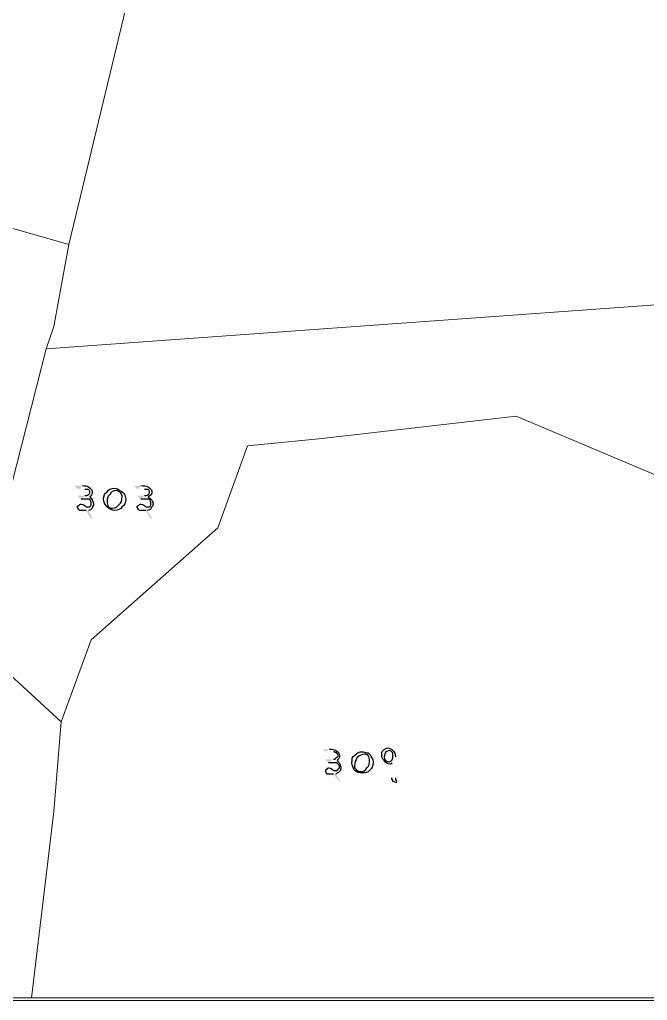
# Model space of a CAD drawing. Header units: inches. Extents: x -9985691 to 3643, y -3270716 to 4788.
# Drawn here: x -4982372 to -4981951, y -3261197 to -3260540 of the extents above; entities that cross this region are included whole.
import ezdxf

# ---------------------------------------------------------------- set-up
doc = ezdxf.new("R2010")
doc.units = ezdxf.units.IN
doc.header["$LTSCALE"] = 2
doc.header["$MEASUREMENT"] = 0
doc.layers.add('PDF_Geometry', color=7, linetype='CONTINUOUS')
doc.layers.add('PDF_Solid Fills', color=7, linetype='CONTINUOUS')

msp = doc.modelspace()

# ---------------------------------------------------------------- hatches: boundary and pattern name
at = {"layer": 'PDF_Solid Fills', "transparency": 33554559}
h = msp.add_hatch(color=256, dxfattribs=at)
h.paths.add_polyline_path([(-4982332.76, -3260854.65), (-4982336.1, -3260852.15), (-4982330.26, -3260852.15)], flags=0)
h.paths.add_polyline_path([(-4982326.1, -3260868.81), (-4982323.6, -3260873.81), (-4982324.43, -3260874.65), (-4982327.76, -3260868.81)], flags=0)
h.paths.add_polyline_path([(-4982331.1, -3260861.31), (-4982333.6, -3260858.81), (-4982328.6, -3260858.81)], flags=0)
h.paths.add_polyline_path([(-4982292.76, -3260854.65), (-4982296.1, -3260852.15), (-4982291.1, -3260852.15)], flags=0)
h.paths.add_polyline_path([(-4982286.93, -3260868.81), (-4982283.6, -3260873.81), (-4982284.43, -3260874.65), (-4982287.76, -3260868.81)], flags=0)
h.paths.add_polyline_path([(-4982291.1, -3260861.31), (-4982293.6, -3260858.81), (-4982288.6, -3260858.81)], flags=0)
h = msp.add_hatch(color=256, dxfattribs=at)
h.paths.add_polyline_path([(-4982332.76, -3260854.65), (-4982336.1, -3260852.15), (-4982330.26, -3260852.15)], flags=0)
h.paths.add_polyline_path([(-4982326.1, -3260868.81), (-4982323.6, -3260873.81), (-4982324.43, -3260874.65), (-4982327.76, -3260868.81)], flags=0)
h.paths.add_polyline_path([(-4982331.1, -3260861.31), (-4982333.6, -3260858.81), (-4982328.6, -3260858.81)], flags=0)
h.paths.add_polyline_path([(-4982292.76, -3260854.65), (-4982296.1, -3260852.15), (-4982291.1, -3260852.15)], flags=0)
h.paths.add_polyline_path([(-4982286.93, -3260868.81), (-4982283.6, -3260873.81), (-4982284.43, -3260874.65), (-4982287.76, -3260868.81)], flags=0)
h.paths.add_polyline_path([(-4982291.1, -3260861.31), (-4982293.6, -3260858.81), (-4982288.6, -3260858.81)], flags=0)
h = msp.add_hatch(color=256, dxfattribs=at)
h.paths.add_polyline_path([(-4982166.93, -3261030.48), (-4982169.43, -3261028.81), (-4982164.43, -3261028.81)], flags=0)
h.paths.add_polyline_path([(-4982160.26, -3261045.48), (-4982156.93, -3261050.48), (-4982157.76, -3261050.48), (-4982161.93, -3261045.48)], flags=0)
h.paths.add_polyline_path([(-4982165.26, -3261037.98), (-4982167.76, -3261035.48), (-4982161.93, -3261035.48)], flags=0)
h.paths.add_polyline_path([(-4982120.26, -3261033.81), (-4982120.26, -3261047.98)], flags=0)
h.paths.add_polyline_path([(-4982119.43, -3261050.48), (-4982119.43, -3261051.31)], flags=0)
h = msp.add_hatch(color=256, dxfattribs=at)
h.paths.add_polyline_path([(-4982166.93, -3261030.48), (-4982169.43, -3261028.81), (-4982164.43, -3261028.81)], flags=0)
h.paths.add_polyline_path([(-4982160.26, -3261045.48), (-4982156.93, -3261050.48), (-4982157.76, -3261050.48), (-4982161.93, -3261045.48)], flags=0)
h.paths.add_polyline_path([(-4982165.26, -3261037.98), (-4982167.76, -3261035.48), (-4982161.93, -3261035.48)], flags=0)
h.paths.add_polyline_path([(-4982120.26, -3261033.81), (-4982120.26, -3261047.98)], flags=0)
h.paths.add_polyline_path([(-4982119.43, -3261050.48), (-4982119.43, -3261051.31)], flags=0)

# ---------------------------------------------------------------- linework, layer by layer
at = {"layer": 'PDF_Geometry', "lineweight": 13}
msp.add_lwpolyline([(-4983670.26, -3257525.48), (-4979932.76, -3257525.48), (-4979932.76, -3261197.15), (-4983670.26, -3261197.15)], close=True, dxfattribs=at)
at = {"layer": 'PDF_Geometry', "lineweight": 9}
msp.add_lwpolyline([(-4981164.43, -3260930.48), (-4981369.43, -3260920.48), (-4981374.43, -3260740.48), (-4981374.43, -3260685.48), (-4981379.43, -3260675.48), (-4981939.43, -3260730.48), (-4982354.43, -3260760.48), (-4982349.43, -3260745.48), (-4982339.43, -3260690.48), (-4982299.43, -3260525.48), (-4982074.43, -3260510.48), (-4981909.43, -3260500.48), (-4981859.43, -3260495.48), (-4981464.43, -3260465.48), (-4981434.43, -3260460.48), (-4981384.43, -3260460.48), (-4981384.43, -3260455.48), (-4981389.43, -3260055.48), (-4981114.43, -3259800.48)], dxfattribs=at)
msp.add_lwpolyline([(-4981164.43, -3260930.48), (-4981369.43, -3260920.48), (-4981374.43, -3260740.48), (-4981374.43, -3260685.48), (-4981379.43, -3260675.48), (-4981939.43, -3260730.48), (-4982354.43, -3260760.48), (-4982349.43, -3260745.48), (-4982339.43, -3260690.48), (-4982299.43, -3260525.48), (-4982074.43, -3260510.48), (-4981909.43, -3260500.48), (-4981859.43, -3260495.48), (-4981464.43, -3260465.48), (-4981434.43, -3260460.48), (-4981384.43, -3260460.48), (-4981384.43, -3260455.48), (-4981389.43, -3260055.48), (-4981114.43, -3259800.48)], dxfattribs=at)
msp.add_lwpolyline([(-4981164.43, -3260930.48), (-4981369.43, -3260920.48), (-4981374.43, -3260740.48), (-4981374.43, -3260685.48), (-4981379.43, -3260675.48), (-4981939.43, -3260730.48), (-4982354.43, -3260760.48), (-4982349.43, -3260745.48), (-4982339.43, -3260690.48), (-4982299.43, -3260525.48), (-4982074.43, -3260510.48), (-4981909.43, -3260500.48), (-4981859.43, -3260495.48), (-4981464.43, -3260465.48), (-4981434.43, -3260460.48), (-4981384.43, -3260460.48), (-4981384.43, -3260455.48), (-4981389.43, -3260055.48), (-4981114.43, -3259800.48)], dxfattribs=at)
msp.add_lwpolyline([(-4981164.43, -3260930.48), (-4981369.43, -3260920.48), (-4981374.43, -3260740.48), (-4981374.43, -3260685.48), (-4981379.43, -3260675.48), (-4981939.43, -3260730.48), (-4982354.43, -3260760.48), (-4982349.43, -3260745.48), (-4982339.43, -3260690.48), (-4982299.43, -3260525.48), (-4982074.43, -3260510.48), (-4981909.43, -3260500.48), (-4981859.43, -3260495.48), (-4981464.43, -3260465.48), (-4981434.43, -3260460.48), (-4981384.43, -3260460.48), (-4981384.43, -3260455.48), (-4981389.43, -3260055.48), (-4981114.43, -3259800.48)], dxfattribs=at)
for points in [[(-4982299.43, -3260525.48), (-4982339.43, -3260690.48), (-4982689.43, -3260590.48), (-4982519.43, -3260370.48), (-4982554.43, -3260165.48), (-4982544.43, -3260120.48), (-4982254.43, -3260105.48), (-4982294.43, -3260510.48)], [(-4982299.43, -3260525.48), (-4982339.43, -3260690.48), (-4982689.43, -3260590.48), (-4982519.43, -3260370.48), (-4982554.43, -3260165.48), (-4982544.43, -3260120.48), (-4982254.43, -3260105.48), (-4982294.43, -3260510.48)], [(-4982299.43, -3260525.48), (-4982339.43, -3260690.48), (-4982689.43, -3260590.48), (-4982519.43, -3260370.48), (-4982554.43, -3260165.48), (-4982544.43, -3260120.48), (-4982254.43, -3260105.48), (-4982294.43, -3260510.48)], [(-4982299.43, -3260525.48), (-4982339.43, -3260690.48), (-4982689.43, -3260590.48), (-4982519.43, -3260370.48), (-4982554.43, -3260165.48), (-4982544.43, -3260120.48), (-4982254.43, -3260105.48), (-4982294.43, -3260510.48)], [(-4982339.43, -3260690.48), (-4982349.43, -3260745.48), (-4982354.43, -3260760.48), (-4982404.43, -3260955.48), (-4982419.43, -3260940.48), (-4982554.43, -3260920.48), (-4982844.43, -3260785.48), (-4982689.43, -3260590.48)], [(-4982339.43, -3260690.48), (-4982349.43, -3260745.48), (-4982354.43, -3260760.48), (-4982404.43, -3260955.48), (-4982419.43, -3260940.48), (-4982554.43, -3260920.48), (-4982844.43, -3260785.48), (-4982689.43, -3260590.48)], [(-4982339.43, -3260690.48), (-4982349.43, -3260745.48), (-4982354.43, -3260760.48), (-4982404.43, -3260955.48), (-4982419.43, -3260940.48), (-4982554.43, -3260920.48), (-4982844.43, -3260785.48), (-4982689.43, -3260590.48)], [(-4982339.43, -3260690.48), (-4982349.43, -3260745.48), (-4982354.43, -3260760.48), (-4982404.43, -3260955.48), (-4982419.43, -3260940.48), (-4982554.43, -3260920.48), (-4982844.43, -3260785.48), (-4982689.43, -3260590.48)], [(-4981939.43, -3260850.48), (-4981939.43, -3260845.48), (-4981944.43, -3260845.48), (-4982039.43, -3260805.48), (-4982169.43, -3260820.48), (-4982219.43, -3260825.48), (-4982239.43, -3260880.48), (-4982324.43, -3260955.48), (-4982344.43, -3261010.48), (-4982404.43, -3260955.48), (-4982354.43, -3260760.48), (-4981939.43, -3260730.48)], [(-4981939.43, -3260850.48), (-4981939.43, -3260845.48), (-4981944.43, -3260845.48), (-4982039.43, -3260805.48), (-4982169.43, -3260820.48), (-4982219.43, -3260825.48), (-4982239.43, -3260880.48), (-4982324.43, -3260955.48), (-4982344.43, -3261010.48), (-4982404.43, -3260955.48), (-4982354.43, -3260760.48), (-4981939.43, -3260730.48)], [(-4981939.43, -3260850.48), (-4981939.43, -3260845.48), (-4981944.43, -3260845.48), (-4982039.43, -3260805.48), (-4982169.43, -3260820.48), (-4982219.43, -3260825.48), (-4982239.43, -3260880.48), (-4982324.43, -3260955.48), (-4982344.43, -3261010.48), (-4982404.43, -3260955.48), (-4982354.43, -3260760.48), (-4981939.43, -3260730.48)], [(-4981939.43, -3260850.48), (-4981939.43, -3260845.48), (-4981944.43, -3260845.48), (-4982039.43, -3260805.48), (-4982169.43, -3260820.48), (-4982219.43, -3260825.48), (-4982239.43, -3260880.48), (-4982324.43, -3260955.48), (-4982344.43, -3261010.48), (-4982404.43, -3260955.48), (-4982354.43, -3260760.48), (-4981939.43, -3260730.48)], [(-4981939.43, -3260845.48), (-4981934.43, -3261105.48), (-4981934.43, -3261195.48), (-4982364.43, -3261195.48), (-4982349.43, -3261070.48), (-4982344.43, -3261010.48), (-4982324.43, -3260955.48), (-4982239.43, -3260880.48), (-4982219.43, -3260825.48), (-4982169.43, -3260820.48), (-4982039.43, -3260805.48), (-4981944.43, -3260845.48)], [(-4981939.43, -3260845.48), (-4981934.43, -3261105.48), (-4981934.43, -3261195.48), (-4982364.43, -3261195.48), (-4982349.43, -3261070.48), (-4982344.43, -3261010.48), (-4982324.43, -3260955.48), (-4982239.43, -3260880.48), (-4982219.43, -3260825.48), (-4982169.43, -3260820.48), (-4982039.43, -3260805.48), (-4981944.43, -3260845.48)], [(-4981939.43, -3260845.48), (-4981934.43, -3261105.48), (-4981934.43, -3261195.48), (-4982364.43, -3261195.48), (-4982349.43, -3261070.48), (-4982344.43, -3261010.48), (-4982324.43, -3260955.48), (-4982239.43, -3260880.48), (-4982219.43, -3260825.48), (-4982169.43, -3260820.48), (-4982039.43, -3260805.48), (-4981944.43, -3260845.48)], [(-4981939.43, -3260845.48), (-4981934.43, -3261105.48), (-4981934.43, -3261195.48), (-4982364.43, -3261195.48), (-4982349.43, -3261070.48), (-4982344.43, -3261010.48), (-4982324.43, -3260955.48), (-4982239.43, -3260880.48), (-4982219.43, -3260825.48), (-4982169.43, -3260820.48), (-4982039.43, -3260805.48), (-4981944.43, -3260845.48)], [(-4982344.43, -3261010.48), (-4982349.43, -3261070.48), (-4982364.43, -3261195.48), (-4982454.43, -3261195.48), (-4982434.43, -3261080.48), (-4982404.43, -3260955.48)], [(-4982344.43, -3261010.48), (-4982349.43, -3261070.48), (-4982364.43, -3261195.48), (-4982454.43, -3261195.48), (-4982434.43, -3261080.48), (-4982404.43, -3260955.48)], [(-4982344.43, -3261010.48), (-4982349.43, -3261070.48), (-4982364.43, -3261195.48), (-4982454.43, -3261195.48), (-4982434.43, -3261080.48), (-4982404.43, -3260955.48)], [(-4982344.43, -3261010.48), (-4982349.43, -3261070.48), (-4982364.43, -3261195.48), (-4982454.43, -3261195.48), (-4982434.43, -3261080.48), (-4982404.43, -3260955.48)]]:
    msp.add_lwpolyline(points, close=True, dxfattribs=at)
at = {"layer": 'PDF_Geometry', "lineweight": 25}
for points in [[(-4982330.26, -3260852.15), (-4982328.6, -3260852.15), (-4982326.93, -3260852.15), (-4982326.1, -3260852.98)], [(-4982330.26, -3260852.15), (-4982328.6, -3260852.15), (-4982326.93, -3260852.15), (-4982326.1, -3260852.98)], [(-4982291.1, -3260852.15), (-4982288.6, -3260852.15), (-4982287.76, -3260852.15), (-4982286.1, -3260852.98)], [(-4982291.1, -3260852.15), (-4982288.6, -3260852.15), (-4982287.76, -3260852.15), (-4982286.1, -3260852.98)], [(-4982326.1, -3260854.65), (-4982326.1, -3260854.65), (-4982326.93, -3260854.65), (-4982328.6, -3260854.65)], [(-4982326.1, -3260854.65), (-4982326.1, -3260854.65), (-4982326.93, -3260854.65), (-4982328.6, -3260854.65)], [(-4982328.6, -3260858.81), (-4982327.76, -3260858.81), (-4982326.93, -3260858.81), (-4982326.1, -3260857.98)], [(-4982328.6, -3260858.81), (-4982327.76, -3260858.81), (-4982326.93, -3260858.81), (-4982326.1, -3260857.98)], [(-4982326.1, -3260852.98), (-4982324.43, -3260853.81), (-4982323.6, -3260855.48), (-4982323.6, -3260856.31)], [(-4982326.1, -3260852.98), (-4982324.43, -3260853.81), (-4982323.6, -3260855.48), (-4982323.6, -3260856.31)], [(-4982325.26, -3260856.31), (-4982325.26, -3260855.48), (-4982325.26, -3260855.48), (-4982326.1, -3260854.65)], [(-4982325.26, -3260856.31), (-4982325.26, -3260855.48), (-4982325.26, -3260855.48), (-4982326.1, -3260854.65)], [(-4982326.1, -3260857.98), (-4982325.26, -3260857.98), (-4982325.26, -3260857.15), (-4982325.26, -3260856.31)], [(-4982326.1, -3260857.98), (-4982325.26, -3260857.98), (-4982325.26, -3260857.15), (-4982325.26, -3260856.31)], [(-4982323.6, -3260856.31), (-4982323.6, -3260857.98), (-4982324.43, -3260858.81), (-4982325.26, -3260859.65)], [(-4982323.6, -3260856.31), (-4982323.6, -3260857.98), (-4982324.43, -3260858.81), (-4982325.26, -3260859.65)], [(-4982316.1, -3260861.31), (-4982316.1, -3260858.81), (-4982315.26, -3260857.15), (-4982313.6, -3260856.31)], [(-4982316.1, -3260861.31), (-4982316.1, -3260858.81), (-4982315.26, -3260857.15), (-4982313.6, -3260856.31)], [(-4982313.6, -3260856.31), (-4982312.76, -3260854.65), (-4982311.1, -3260853.81), (-4982308.6, -3260853.81)], [(-4982313.6, -3260856.31), (-4982312.76, -3260854.65), (-4982311.1, -3260853.81), (-4982308.6, -3260853.81)], [(-4982311.93, -3260857.98), (-4982313.6, -3260859.65), (-4982313.6, -3260861.31), (-4982313.6, -3260862.98)], [(-4982311.93, -3260857.98), (-4982313.6, -3260859.65), (-4982313.6, -3260861.31), (-4982313.6, -3260862.98)], [(-4982307.76, -3260855.48), (-4982309.43, -3260855.48), (-4982311.1, -3260856.31), (-4982311.93, -3260857.98)], [(-4982307.76, -3260855.48), (-4982309.43, -3260855.48), (-4982311.1, -3260856.31), (-4982311.93, -3260857.98)], [(-4982308.6, -3260853.81), (-4982306.93, -3260853.81), (-4982306.1, -3260854.65), (-4982305.26, -3260855.48)], [(-4982308.6, -3260853.81), (-4982306.93, -3260853.81), (-4982306.1, -3260854.65), (-4982305.26, -3260855.48)], [(-4982304.43, -3260857.15), (-4982305.26, -3260856.31), (-4982306.1, -3260855.48), (-4982307.76, -3260855.48)], [(-4982304.43, -3260857.15), (-4982305.26, -3260856.31), (-4982306.1, -3260855.48), (-4982307.76, -3260855.48)], [(-4982305.26, -3260855.48), (-4982303.6, -3260855.48), (-4982302.76, -3260857.15), (-4982301.93, -3260857.98)], [(-4982305.26, -3260855.48), (-4982303.6, -3260855.48), (-4982302.76, -3260857.15), (-4982301.93, -3260857.98)], [(-4982303.6, -3260859.65), (-4982303.6, -3260858.81), (-4982303.6, -3260857.98), (-4982304.43, -3260857.15)], [(-4982303.6, -3260859.65), (-4982303.6, -3260858.81), (-4982303.6, -3260857.98), (-4982304.43, -3260857.15)], [(-4982301.93, -3260857.98), (-4982301.93, -3260858.81), (-4982301.1, -3260859.65), (-4982301.1, -3260861.31)], [(-4982301.93, -3260857.98), (-4982301.93, -3260858.81), (-4982301.1, -3260859.65), (-4982301.1, -3260861.31)], [(-4982286.1, -3260854.65), (-4982286.93, -3260854.65), (-4982287.76, -3260854.65), (-4982288.6, -3260854.65)], [(-4982286.1, -3260854.65), (-4982286.93, -3260854.65), (-4982287.76, -3260854.65), (-4982288.6, -3260854.65)], [(-4982288.6, -3260858.81), (-4982287.76, -3260858.81), (-4982286.93, -3260858.81), (-4982286.1, -3260857.98)], [(-4982288.6, -3260858.81), (-4982287.76, -3260858.81), (-4982286.93, -3260858.81), (-4982286.1, -3260857.98)], [(-4982286.1, -3260852.98), (-4982284.43, -3260853.81), (-4982283.6, -3260855.48), (-4982283.6, -3260856.31)], [(-4982286.1, -3260852.98), (-4982284.43, -3260853.81), (-4982283.6, -3260855.48), (-4982283.6, -3260856.31)], [(-4982285.26, -3260856.31), (-4982285.26, -3260855.48), (-4982285.26, -3260855.48), (-4982286.1, -3260854.65)], [(-4982285.26, -3260856.31), (-4982285.26, -3260855.48), (-4982285.26, -3260855.48), (-4982286.1, -3260854.65)], [(-4982283.6, -3260856.31), (-4982283.6, -3260857.98), (-4982284.43, -3260858.81), (-4982286.1, -3260859.65)], [(-4982286.1, -3260857.98), (-4982285.26, -3260857.98), (-4982285.26, -3260857.15), (-4982285.26, -3260856.31)], [(-4982283.6, -3260856.31), (-4982283.6, -3260857.98), (-4982284.43, -3260858.81), (-4982286.1, -3260859.65)], [(-4982286.1, -3260857.98), (-4982285.26, -3260857.98), (-4982285.26, -3260857.15), (-4982285.26, -3260856.31)], [(-4982333.6, -3260866.31), (-4982333.6, -3260866.31), (-4982332.76, -3260865.48), (-4982332.76, -3260865.48)], [(-4982333.6, -3260866.31), (-4982333.6, -3260866.31), (-4982332.76, -3260865.48), (-4982332.76, -3260865.48)], [(-4982332.76, -3260865.48), (-4982331.93, -3260864.65), (-4982331.93, -3260864.65), (-4982331.1, -3260864.65)], [(-4982332.76, -3260865.48), (-4982331.93, -3260864.65), (-4982331.93, -3260864.65), (-4982331.1, -3260864.65)], [(-4982329.43, -3260861.31), (-4982330.26, -3260861.31), (-4982331.1, -3260861.31), (-4982331.1, -3260861.31)], [(-4982329.43, -3260861.31), (-4982330.26, -3260861.31), (-4982331.1, -3260861.31), (-4982331.1, -3260861.31)], [(-4982331.1, -3260864.65), (-4982329.43, -3260864.65), (-4982328.6, -3260865.48), (-4982327.76, -3260866.31)], [(-4982331.1, -3260864.65), (-4982329.43, -3260864.65), (-4982328.6, -3260865.48), (-4982327.76, -3260866.31)], [(-4982328.6, -3260861.31), (-4982328.6, -3260861.31), (-4982329.43, -3260861.31), (-4982329.43, -3260861.31)], [(-4982328.6, -3260861.31), (-4982328.6, -3260861.31), (-4982329.43, -3260861.31), (-4982329.43, -3260861.31)], [(-4982325.26, -3260861.31), (-4982326.1, -3260861.31), (-4982326.93, -3260861.31), (-4982328.6, -3260861.31)], [(-4982325.26, -3260861.31), (-4982326.1, -3260861.31), (-4982326.93, -3260861.31), (-4982328.6, -3260861.31)], [(-4982325.26, -3260859.65), (-4982323.6, -3260861.31), (-4982322.76, -3260862.98), (-4982322.76, -3260864.65)], [(-4982325.26, -3260859.65), (-4982323.6, -3260861.31), (-4982322.76, -3260862.98), (-4982322.76, -3260864.65)], [(-4982324.43, -3260864.65), (-4982324.43, -3260862.98), (-4982324.43, -3260862.15), (-4982325.26, -3260861.31)], [(-4982324.43, -3260864.65), (-4982324.43, -3260862.98), (-4982324.43, -3260862.15), (-4982325.26, -3260861.31)], [(-4982325.26, -3260866.31), (-4982324.43, -3260865.48), (-4982324.43, -3260865.48), (-4982324.43, -3260864.65)], [(-4982325.26, -3260866.31), (-4982324.43, -3260865.48), (-4982324.43, -3260865.48), (-4982324.43, -3260864.65)], [(-4982322.76, -3260864.65), (-4982322.76, -3260865.48), (-4982323.6, -3260866.31), (-4982323.6, -3260867.15)], [(-4982322.76, -3260864.65), (-4982322.76, -3260865.48), (-4982323.6, -3260866.31), (-4982323.6, -3260867.15)], [(-4982313.6, -3260866.31), (-4982315.26, -3260864.65), (-4982316.1, -3260862.98), (-4982316.1, -3260861.31)], [(-4982313.6, -3260866.31), (-4982315.26, -3260864.65), (-4982316.1, -3260862.98), (-4982316.1, -3260861.31)], [(-4982313.6, -3260862.98), (-4982313.6, -3260863.81), (-4982313.6, -3260865.48), (-4982312.76, -3260866.31)], [(-4982313.6, -3260862.98), (-4982313.6, -3260863.81), (-4982313.6, -3260865.48), (-4982312.76, -3260866.31)], [(-4982310.26, -3260867.15), (-4982307.76, -3260867.15), (-4982306.93, -3260866.31), (-4982305.26, -3260864.65)], [(-4982310.26, -3260867.15), (-4982307.76, -3260867.15), (-4982306.93, -3260866.31), (-4982305.26, -3260864.65)], [(-4982305.26, -3260864.65), (-4982304.43, -3260863.81), (-4982303.6, -3260862.15), (-4982303.6, -3260859.65)], [(-4982305.26, -3260864.65), (-4982304.43, -3260863.81), (-4982303.6, -3260862.15), (-4982303.6, -3260859.65)], [(-4982301.1, -3260861.31), (-4982301.1, -3260863.81), (-4982301.93, -3260865.48), (-4982303.6, -3260866.31)], [(-4982301.1, -3260861.31), (-4982301.1, -3260863.81), (-4982301.93, -3260865.48), (-4982303.6, -3260866.31)], [(-4982293.6, -3260866.31), (-4982293.6, -3260866.31), (-4982293.6, -3260865.48), (-4982292.76, -3260865.48)], [(-4982293.6, -3260866.31), (-4982293.6, -3260866.31), (-4982293.6, -3260865.48), (-4982292.76, -3260865.48)], [(-4982292.76, -3260865.48), (-4982291.93, -3260864.65), (-4982291.93, -3260864.65), (-4982291.1, -3260864.65)], [(-4982292.76, -3260865.48), (-4982291.93, -3260864.65), (-4982291.93, -3260864.65), (-4982291.1, -3260864.65)], [(-4982290.26, -3260861.31), (-4982290.26, -3260861.31), (-4982291.1, -3260861.31), (-4982291.1, -3260861.31)], [(-4982290.26, -3260861.31), (-4982290.26, -3260861.31), (-4982291.1, -3260861.31), (-4982291.1, -3260861.31)], [(-4982291.1, -3260864.65), (-4982289.43, -3260864.65), (-4982288.6, -3260865.48), (-4982287.76, -3260866.31)], [(-4982291.1, -3260864.65), (-4982289.43, -3260864.65), (-4982288.6, -3260865.48), (-4982287.76, -3260866.31)], [(-4982288.6, -3260861.31), (-4982288.6, -3260861.31), (-4982289.43, -3260861.31), (-4982290.26, -3260861.31)], [(-4982288.6, -3260861.31), (-4982288.6, -3260861.31), (-4982289.43, -3260861.31), (-4982290.26, -3260861.31)], [(-4982285.26, -3260861.31), (-4982286.1, -3260861.31), (-4982286.93, -3260861.31), (-4982288.6, -3260861.31)], [(-4982285.26, -3260861.31), (-4982286.1, -3260861.31), (-4982286.93, -3260861.31), (-4982288.6, -3260861.31)], [(-4982286.1, -3260859.65), (-4982283.6, -3260861.31), (-4982282.76, -3260862.98), (-4982282.76, -3260864.65)], [(-4982286.1, -3260859.65), (-4982283.6, -3260861.31), (-4982282.76, -3260862.98), (-4982282.76, -3260864.65)], [(-4982284.43, -3260864.65), (-4982284.43, -3260862.98), (-4982284.43, -3260862.15), (-4982285.26, -3260861.31)], [(-4982284.43, -3260864.65), (-4982284.43, -3260862.98), (-4982284.43, -3260862.15), (-4982285.26, -3260861.31)], [(-4982285.26, -3260866.31), (-4982284.43, -3260865.48), (-4982284.43, -3260865.48), (-4982284.43, -3260864.65)], [(-4982285.26, -3260866.31), (-4982284.43, -3260865.48), (-4982284.43, -3260865.48), (-4982284.43, -3260864.65)], [(-4982282.76, -3260864.65), (-4982282.76, -3260865.48), (-4982283.6, -3260866.31), (-4982284.43, -3260867.15)], [(-4982282.76, -3260864.65), (-4982282.76, -3260865.48), (-4982283.6, -3260866.31), (-4982284.43, -3260867.15)], [(-4982331.93, -3260868.81), (-4982332.76, -3260867.98), (-4982333.6, -3260867.15), (-4982333.6, -3260866.31)], [(-4982331.93, -3260868.81), (-4982332.76, -3260867.98), (-4982333.6, -3260867.15), (-4982333.6, -3260866.31)], [(-4982330.26, -3260868.81), (-4982331.1, -3260868.81), (-4982331.93, -3260868.81), (-4982331.93, -3260868.81)], [(-4982330.26, -3260868.81), (-4982331.1, -3260868.81), (-4982331.93, -3260868.81), (-4982331.93, -3260868.81)], [(-4982327.76, -3260868.81), (-4982328.6, -3260868.81), (-4982329.43, -3260868.81), (-4982330.26, -3260868.81)], [(-4982327.76, -3260868.81), (-4982328.6, -3260868.81), (-4982329.43, -3260868.81), (-4982330.26, -3260868.81)], [(-4982327.76, -3260866.31), (-4982326.93, -3260866.31), (-4982326.1, -3260866.31), (-4982325.26, -3260866.31)], [(-4982327.76, -3260866.31), (-4982326.93, -3260866.31), (-4982326.1, -3260866.31), (-4982325.26, -3260866.31)], [(-4982323.6, -3260867.15), (-4982324.43, -3260867.98), (-4982325.26, -3260868.81), (-4982326.1, -3260868.81)], [(-4982323.6, -3260867.15), (-4982324.43, -3260867.98), (-4982325.26, -3260868.81), (-4982326.1, -3260868.81)], [(-4982308.6, -3260868.81), (-4982310.26, -3260868.81), (-4982311.93, -3260867.98), (-4982313.6, -3260866.31)], [(-4982308.6, -3260868.81), (-4982310.26, -3260868.81), (-4982311.93, -3260867.98), (-4982313.6, -3260866.31)], [(-4982312.76, -3260866.31), (-4982311.93, -3260867.15), (-4982311.1, -3260867.15), (-4982310.26, -3260867.15)], [(-4982312.76, -3260866.31), (-4982311.93, -3260867.15), (-4982311.1, -3260867.15), (-4982310.26, -3260867.15)], [(-4982303.6, -3260866.31), (-4982304.43, -3260867.98), (-4982306.93, -3260868.81), (-4982308.6, -3260868.81)], [(-4982303.6, -3260866.31), (-4982304.43, -3260867.98), (-4982306.93, -3260868.81), (-4982308.6, -3260868.81)], [(-4982291.93, -3260868.81), (-4982292.76, -3260867.98), (-4982293.6, -3260867.15), (-4982293.6, -3260866.31)], [(-4982291.93, -3260868.81), (-4982292.76, -3260867.98), (-4982293.6, -3260867.15), (-4982293.6, -3260866.31)], [(-4982290.26, -3260868.81), (-4982291.1, -3260868.81), (-4982291.93, -3260868.81), (-4982291.93, -3260868.81)], [(-4982290.26, -3260868.81), (-4982291.1, -3260868.81), (-4982291.93, -3260868.81), (-4982291.93, -3260868.81)], [(-4982287.76, -3260868.81), (-4982288.6, -3260868.81), (-4982289.43, -3260868.81), (-4982290.26, -3260868.81)], [(-4982287.76, -3260868.81), (-4982288.6, -3260868.81), (-4982289.43, -3260868.81), (-4982290.26, -3260868.81)], [(-4982287.76, -3260866.31), (-4982286.93, -3260866.31), (-4982286.1, -3260866.31), (-4982285.26, -3260866.31)], [(-4982287.76, -3260866.31), (-4982286.93, -3260866.31), (-4982286.1, -3260866.31), (-4982285.26, -3260866.31)], [(-4982284.43, -3260867.15), (-4982284.43, -3260867.98), (-4982285.26, -3260868.81), (-4982286.93, -3260868.81)], [(-4982284.43, -3260867.15), (-4982284.43, -3260867.98), (-4982285.26, -3260868.81), (-4982286.93, -3260868.81)], [(-4982164.43, -3261028.81), (-4982162.76, -3261028.81), (-4982161.1, -3261028.81), (-4982160.26, -3261029.65)], [(-4982164.43, -3261028.81), (-4982162.76, -3261028.81), (-4982161.1, -3261028.81), (-4982160.26, -3261029.65)], [(-4982160.26, -3261029.65), (-4982158.6, -3261030.48), (-4982157.76, -3261031.31), (-4982157.76, -3261032.98)], [(-4982160.26, -3261029.65), (-4982158.6, -3261030.48), (-4982157.76, -3261031.31), (-4982157.76, -3261032.98)], [(-4982129.43, -3261032.15), (-4982129.43, -3261031.31), (-4982129.43, -3261030.48), (-4982128.6, -3261029.65)], [(-4982129.43, -3261032.15), (-4982129.43, -3261031.31), (-4982129.43, -3261030.48), (-4982128.6, -3261029.65)], [(-4982128.6, -3261029.65), (-4982127.76, -3261028.81), (-4982126.93, -3261027.98), (-4982125.26, -3261027.98)], [(-4982128.6, -3261029.65), (-4982127.76, -3261028.81), (-4982126.93, -3261027.98), (-4982125.26, -3261027.98)], [(-4982124.43, -3261029.65), (-4982125.26, -3261029.65), (-4982126.1, -3261030.48), (-4982126.93, -3261030.48)], [(-4982124.43, -3261029.65), (-4982125.26, -3261029.65), (-4982126.1, -3261030.48), (-4982126.93, -3261030.48)], [(-4982125.26, -3261027.98), (-4982124.43, -3261027.98), (-4982122.76, -3261028.81), (-4982121.93, -3261029.65)], [(-4982125.26, -3261027.98), (-4982124.43, -3261027.98), (-4982122.76, -3261028.81), (-4982121.93, -3261029.65)], [(-4982122.76, -3261030.48), (-4982122.76, -3261030.48), (-4982123.6, -3261029.65), (-4982124.43, -3261029.65)], [(-4982122.76, -3261030.48), (-4982122.76, -3261030.48), (-4982123.6, -3261029.65), (-4982124.43, -3261029.65)], [(-4982121.93, -3261029.65), (-4982121.1, -3261030.48), (-4982120.26, -3261032.15), (-4982120.26, -3261033.81)], [(-4982121.93, -3261029.65), (-4982121.1, -3261030.48), (-4982120.26, -3261032.15), (-4982120.26, -3261033.81)], [(-4982159.43, -3261031.31), (-4982160.26, -3261031.31), (-4982161.1, -3261030.48), (-4982161.93, -3261030.48)], [(-4982159.43, -3261031.31), (-4982160.26, -3261031.31), (-4982161.1, -3261030.48), (-4982161.93, -3261030.48)], [(-4982161.93, -3261035.48), (-4982161.1, -3261035.48), (-4982160.26, -3261035.48), (-4982160.26, -3261034.65)], [(-4982161.93, -3261035.48), (-4982161.1, -3261035.48), (-4982160.26, -3261035.48), (-4982160.26, -3261034.65)], [(-4982160.26, -3261034.65), (-4982159.43, -3261033.81), (-4982158.6, -3261033.81), (-4982158.6, -3261032.98)], [(-4982160.26, -3261034.65), (-4982159.43, -3261033.81), (-4982158.6, -3261033.81), (-4982158.6, -3261032.98)], [(-4982158.6, -3261032.98), (-4982158.6, -3261032.15), (-4982159.43, -3261032.15), (-4982159.43, -3261031.31)], [(-4982158.6, -3261032.98), (-4982158.6, -3261032.15), (-4982159.43, -3261032.15), (-4982159.43, -3261031.31)], [(-4982157.76, -3261032.98), (-4982157.76, -3261034.65), (-4982158.6, -3261035.48), (-4982159.43, -3261036.31)], [(-4982157.76, -3261032.98), (-4982157.76, -3261034.65), (-4982158.6, -3261035.48), (-4982159.43, -3261036.31)], [(-4982159.43, -3261036.31), (-4982157.76, -3261037.98), (-4982156.93, -3261039.65), (-4982156.93, -3261041.31)], [(-4982159.43, -3261036.31), (-4982157.76, -3261037.98), (-4982156.93, -3261039.65), (-4982156.93, -3261041.31)], [(-4982149.43, -3261037.98), (-4982149.43, -3261035.48), (-4982149.43, -3261033.81), (-4982147.76, -3261032.98)], [(-4982149.43, -3261037.98), (-4982149.43, -3261035.48), (-4982149.43, -3261033.81), (-4982147.76, -3261032.98)], [(-4982147.76, -3261032.98), (-4982146.1, -3261031.31), (-4982144.43, -3261030.48), (-4982142.76, -3261030.48)], [(-4982147.76, -3261032.98), (-4982146.1, -3261031.31), (-4982144.43, -3261030.48), (-4982142.76, -3261030.48)], [(-4982146.1, -3261034.65), (-4982146.93, -3261036.31), (-4982147.76, -3261037.98), (-4982147.76, -3261039.65)], [(-4982146.1, -3261034.65), (-4982146.93, -3261036.31), (-4982147.76, -3261037.98), (-4982147.76, -3261039.65)], [(-4982141.1, -3261032.15), (-4982142.76, -3261032.15), (-4982144.43, -3261032.98), (-4982146.1, -3261034.65)], [(-4982141.1, -3261032.15), (-4982142.76, -3261032.15), (-4982144.43, -3261032.98), (-4982146.1, -3261034.65)], [(-4982142.76, -3261030.48), (-4982141.1, -3261030.48), (-4982140.26, -3261031.31), (-4982138.6, -3261031.31)], [(-4982142.76, -3261030.48), (-4982141.1, -3261030.48), (-4982140.26, -3261031.31), (-4982138.6, -3261031.31)], [(-4982138.6, -3261032.98), (-4982139.43, -3261032.15), (-4982140.26, -3261032.15), (-4982141.1, -3261032.15)], [(-4982138.6, -3261032.98), (-4982139.43, -3261032.15), (-4982140.26, -3261032.15), (-4982141.1, -3261032.15)], [(-4982139.43, -3261041.31), (-4982137.76, -3261039.65), (-4982137.76, -3261037.98), (-4982137.76, -3261036.31)], [(-4982139.43, -3261041.31), (-4982137.76, -3261039.65), (-4982137.76, -3261037.98), (-4982137.76, -3261036.31)], [(-4982138.6, -3261031.31), (-4982137.76, -3261032.15), (-4982136.93, -3261032.98), (-4982136.1, -3261034.65)], [(-4982138.6, -3261031.31), (-4982137.76, -3261032.15), (-4982136.93, -3261032.98), (-4982136.1, -3261034.65)], [(-4982137.76, -3261036.31), (-4982137.76, -3261035.48), (-4982137.76, -3261033.81), (-4982138.6, -3261032.98)], [(-4982137.76, -3261036.31), (-4982137.76, -3261035.48), (-4982137.76, -3261033.81), (-4982138.6, -3261032.98)], [(-4982136.1, -3261034.65), (-4982135.26, -3261035.48), (-4982135.26, -3261036.31), (-4982135.26, -3261037.98)], [(-4982136.1, -3261034.65), (-4982135.26, -3261035.48), (-4982135.26, -3261036.31), (-4982135.26, -3261037.98)], [(-4982127.76, -3261036.31), (-4982129.43, -3261035.48), (-4982129.43, -3261033.81), (-4982129.43, -3261032.15)], [(-4982127.76, -3261036.31), (-4982129.43, -3261035.48), (-4982129.43, -3261033.81), (-4982129.43, -3261032.15)], [(-4982126.93, -3261030.48), (-4982126.93, -3261031.31), (-4982127.76, -3261032.15), (-4982127.76, -3261033.81)], [(-4982126.93, -3261030.48), (-4982126.93, -3261031.31), (-4982127.76, -3261032.15), (-4982127.76, -3261033.81)], [(-4982127.76, -3261033.81), (-4982127.76, -3261034.65), (-4982127.76, -3261035.48), (-4982126.93, -3261036.31)], [(-4982127.76, -3261033.81), (-4982127.76, -3261034.65), (-4982127.76, -3261035.48), (-4982126.93, -3261036.31)], [(-4982123.6, -3261038.81), (-4982125.26, -3261038.81), (-4982126.93, -3261037.98), (-4982127.76, -3261036.31)], [(-4982123.6, -3261038.81), (-4982125.26, -3261038.81), (-4982126.93, -3261037.98), (-4982127.76, -3261036.31)], [(-4982126.93, -3261036.31), (-4982126.1, -3261037.15), (-4982125.26, -3261037.15), (-4982124.43, -3261037.15)], [(-4982126.93, -3261036.31), (-4982126.1, -3261037.15), (-4982125.26, -3261037.15), (-4982124.43, -3261037.15)], [(-4982124.43, -3261037.15), (-4982122.76, -3261037.15), (-4982121.93, -3261035.48), (-4982121.93, -3261032.98)], [(-4982124.43, -3261037.15), (-4982122.76, -3261037.15), (-4982121.93, -3261035.48), (-4982121.93, -3261032.98)], [(-4982121.93, -3261032.98), (-4982121.93, -3261032.15), (-4982121.93, -3261031.31), (-4982122.76, -3261030.48)], [(-4982121.93, -3261032.98), (-4982121.93, -3261032.15), (-4982121.93, -3261031.31), (-4982122.76, -3261030.48)], [(-4982166.93, -3261042.98), (-4982166.93, -3261042.15), (-4982166.93, -3261042.15), (-4982166.1, -3261042.15)], [(-4982166.93, -3261042.98), (-4982166.93, -3261042.15), (-4982166.93, -3261042.15), (-4982166.1, -3261042.15)], [(-4982166.1, -3261045.48), (-4982166.93, -3261044.65), (-4982166.93, -3261043.81), (-4982166.93, -3261042.98)], [(-4982166.1, -3261045.48), (-4982166.93, -3261044.65), (-4982166.93, -3261043.81), (-4982166.93, -3261042.98)], [(-4982166.1, -3261042.15), (-4982166.1, -3261041.31), (-4982165.26, -3261041.31), (-4982165.26, -3261041.31)], [(-4982166.1, -3261042.15), (-4982166.1, -3261041.31), (-4982165.26, -3261041.31), (-4982165.26, -3261041.31)], [(-4982163.6, -3261037.98), (-4982164.43, -3261037.98), (-4982164.43, -3261037.98), (-4982165.26, -3261037.98)], [(-4982163.6, -3261037.98), (-4982164.43, -3261037.98), (-4982164.43, -3261037.98), (-4982165.26, -3261037.98)], [(-4982165.26, -3261041.31), (-4982163.6, -3261041.31), (-4982162.76, -3261042.15), (-4982161.93, -3261042.98)], [(-4982165.26, -3261041.31), (-4982163.6, -3261041.31), (-4982162.76, -3261042.15), (-4982161.93, -3261042.98)], [(-4982162.76, -3261037.98), (-4982162.76, -3261037.98), (-4982162.76, -3261037.98), (-4982163.6, -3261037.98)], [(-4982162.76, -3261037.98), (-4982162.76, -3261037.98), (-4982162.76, -3261037.98), (-4982163.6, -3261037.98)], [(-4982159.43, -3261037.98), (-4982160.26, -3261037.98), (-4982161.1, -3261037.98), (-4982162.76, -3261037.98)], [(-4982159.43, -3261037.98), (-4982160.26, -3261037.98), (-4982161.1, -3261037.98), (-4982162.76, -3261037.98)], [(-4982161.93, -3261042.98), (-4982161.1, -3261042.98), (-4982160.26, -3261042.98), (-4982159.43, -3261042.98)], [(-4982161.93, -3261042.98), (-4982161.1, -3261042.98), (-4982160.26, -3261042.98), (-4982159.43, -3261042.98)], [(-4982157.76, -3261041.31), (-4982157.76, -3261039.65), (-4982158.6, -3261038.81), (-4982159.43, -3261037.98)], [(-4982157.76, -3261041.31), (-4982157.76, -3261039.65), (-4982158.6, -3261038.81), (-4982159.43, -3261037.98)], [(-4982159.43, -3261042.98), (-4982158.6, -3261042.15), (-4982157.76, -3261041.31), (-4982157.76, -3261041.31)], [(-4982159.43, -3261042.98), (-4982158.6, -3261042.15), (-4982157.76, -3261041.31), (-4982157.76, -3261041.31)], [(-4982156.93, -3261041.31), (-4982156.93, -3261042.15), (-4982156.93, -3261042.98), (-4982157.76, -3261043.81)], [(-4982156.93, -3261041.31), (-4982156.93, -3261042.15), (-4982156.93, -3261042.98), (-4982157.76, -3261043.81)], [(-4982147.76, -3261042.98), (-4982148.6, -3261041.31), (-4982149.43, -3261039.65), (-4982149.43, -3261037.98)], [(-4982147.76, -3261042.98), (-4982148.6, -3261041.31), (-4982149.43, -3261039.65), (-4982149.43, -3261037.98)], [(-4982147.76, -3261039.65), (-4982147.76, -3261040.48), (-4982147.76, -3261041.31), (-4982146.93, -3261042.15)], [(-4982147.76, -3261039.65), (-4982147.76, -3261040.48), (-4982147.76, -3261041.31), (-4982146.93, -3261042.15)], [(-4982142.76, -3261044.65), (-4982144.43, -3261044.65), (-4982146.1, -3261044.65), (-4982147.76, -3261042.98)], [(-4982142.76, -3261044.65), (-4982144.43, -3261044.65), (-4982146.1, -3261044.65), (-4982147.76, -3261042.98)], [(-4982146.93, -3261042.15), (-4982146.1, -3261042.98), (-4982145.26, -3261043.81), (-4982143.6, -3261043.81)], [(-4982146.93, -3261042.15), (-4982146.1, -3261042.98), (-4982145.26, -3261043.81), (-4982143.6, -3261043.81)], [(-4982143.6, -3261043.81), (-4982141.93, -3261043.81), (-4982140.26, -3261042.98), (-4982139.43, -3261041.31)], [(-4982143.6, -3261043.81), (-4982141.93, -3261043.81), (-4982140.26, -3261042.98), (-4982139.43, -3261041.31)], [(-4982137.76, -3261042.98), (-4982138.6, -3261044.65), (-4982140.26, -3261044.65), (-4982142.76, -3261044.65)], [(-4982137.76, -3261042.98), (-4982138.6, -3261044.65), (-4982140.26, -3261044.65), (-4982142.76, -3261044.65)], [(-4982135.26, -3261037.98), (-4982135.26, -3261040.48), (-4982136.1, -3261041.31), (-4982137.76, -3261042.98)], [(-4982135.26, -3261037.98), (-4982135.26, -3261040.48), (-4982136.1, -3261041.31), (-4982137.76, -3261042.98)], [(-4982122.76, -3261037.98), (-4982122.76, -3261038.81), (-4982123.6, -3261038.81), (-4982123.6, -3261038.81)], [(-4982122.76, -3261037.98), (-4982122.76, -3261038.81), (-4982123.6, -3261038.81), (-4982123.6, -3261038.81)], [(-4982163.6, -3261045.48), (-4982164.43, -3261045.48), (-4982165.26, -3261045.48), (-4982166.1, -3261045.48)], [(-4982163.6, -3261045.48), (-4982164.43, -3261045.48), (-4982165.26, -3261045.48), (-4982166.1, -3261045.48)], [(-4982161.93, -3261045.48), (-4982161.93, -3261045.48), (-4982162.76, -3261045.48), (-4982163.6, -3261045.48)], [(-4982161.93, -3261045.48), (-4982161.93, -3261045.48), (-4982162.76, -3261045.48), (-4982163.6, -3261045.48)], [(-4982157.76, -3261043.81), (-4982158.6, -3261044.65), (-4982159.43, -3261044.65), (-4982160.26, -3261045.48)], [(-4982157.76, -3261043.81), (-4982158.6, -3261044.65), (-4982159.43, -3261044.65), (-4982160.26, -3261045.48)], [(-4982121.93, -3261050.48), (-4982121.93, -3261049.65), (-4982122.76, -3261048.81), (-4982122.76, -3261047.98)], [(-4982121.93, -3261050.48), (-4982121.93, -3261049.65), (-4982122.76, -3261048.81), (-4982122.76, -3261047.98)], [(-4982120.26, -3261047.98), (-4982120.26, -3261048.81), (-4982120.26, -3261048.81), (-4982120.26, -3261049.65)], [(-4982120.26, -3261047.98), (-4982120.26, -3261048.81), (-4982120.26, -3261048.81), (-4982120.26, -3261049.65)], [(-4982120.26, -3261049.65), (-4982120.26, -3261049.65), (-4982119.43, -3261049.65), (-4982119.43, -3261050.48)], [(-4982120.26, -3261049.65), (-4982120.26, -3261049.65), (-4982119.43, -3261049.65), (-4982119.43, -3261050.48)], [(-4982119.43, -3261051.31), (-4982120.26, -3261051.31), (-4982121.1, -3261050.48), (-4982121.93, -3261050.48)], [(-4982119.43, -3261051.31), (-4982120.26, -3261051.31), (-4982121.1, -3261050.48), (-4982121.93, -3261050.48)]]:
    msp.add_open_spline(points, degree=3, dxfattribs=at)

doc.saveas('drawing.dxf')
